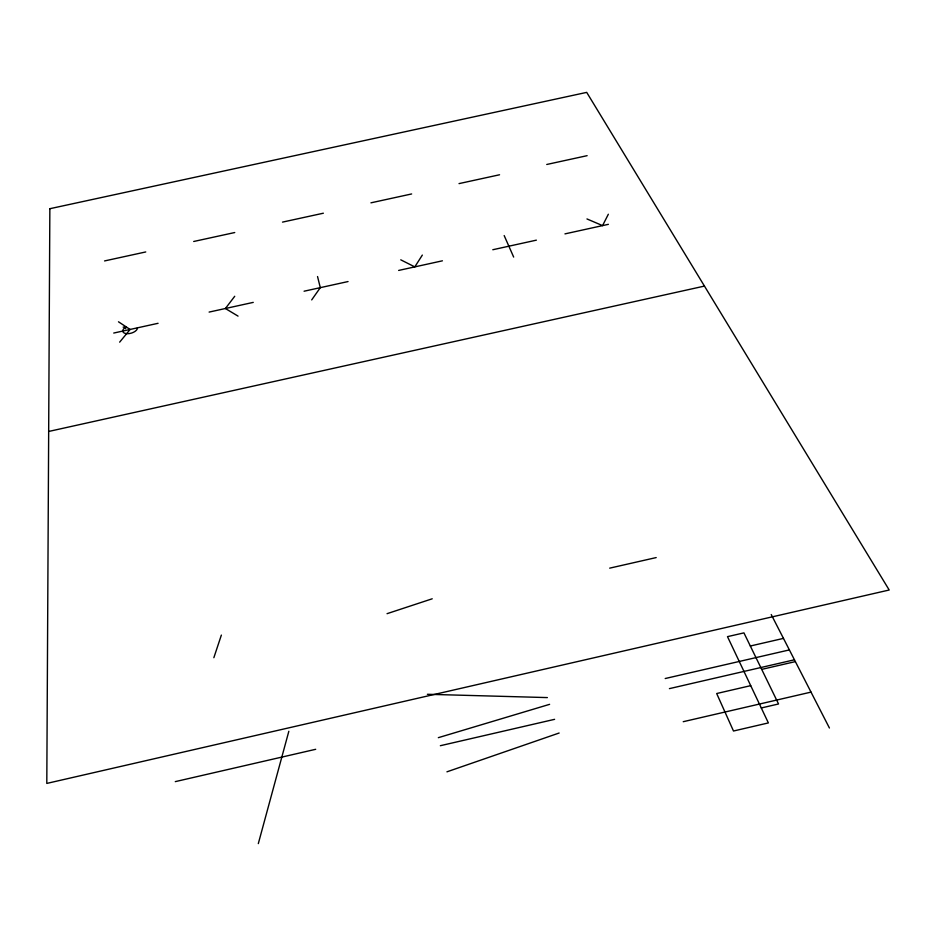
<?xml version="1.0" encoding="UTF-8"?>
<svg xmlns="http://www.w3.org/2000/svg" width="936" height="936" viewBox="0 0 936 936"><rect width="100%" height="100%" fill="white"/><g stroke="black" fill="none" stroke-linecap="round" stroke-linejoin="round"><path stroke-width="1.4" d="M258.313 843.617L288.838 731.273M213.853 657.704L221.364 635.088M125.482 328.676L126.196 326.886L123.142 327.12M608.341 214.239L602.562 225.611L586.966 218.942M422.335 255.083L414.788 266.889L400.76 259.822M311.7 299.894L320.299 287.656L317.538 276.541M234.725 296.279L225.4 308.517L238.036 316.111M119.656 342.155L130.092 329.46L118.486 321.797M446.94 771.826L559.143 733.017M387.048 613.677L432.221 598.794M438.329 737.673L549.607 704.34M750.333 646.015L783.467 638.387M175.289 781.63L315.689 749.303M665.203 678.53L789.376 649.912M669.415 688.627L794.442 659.786M761.705 669.38L795.378 661.612M440.353 745.711L554.603 719.339M750.719 685.655L716.683 693.529L733.496 731.016L768.374 722.92L727.494 636.644L743.933 632.876L778.541 703.966L761.284 707.967M683.233 721.703L811.009 692.113M609.687 568.152L656.194 557.575M48.672 431.461L704.445 286.088M113.736 333.052L158.067 323.306M209.114 312.086L253.258 302.386M304.083 291.213L348.04 281.56M398.654 270.434L442.412 260.816M492.804 249.736L536.375 240.154M564.958 233.883L608.388 224.336M104.563 260.933L145.747 251.948M193.705 241.488L234.737 232.537M282.508 222.113L323.365 213.209M370.937 202.831L411.641 193.951M459.026 183.608L499.555 174.775M546.753 164.479L587.129 155.668M427.389 694.29L547.361 697.589M771.241 614.543L829.425 728.009M504.176 235.568L513.665 257.072M137.428 327.846A7.558 3.861 -15.5 0 1 131.637 333.04A7.558 3.861 -15.5 0 1 123.271 332.327A7.558 3.861 -15.5 0 1 126.196 326.886M49.854 208.705L46.8 783.42L889.2 590.008L586.708 92.383L49.854 208.705"/></g></svg>
